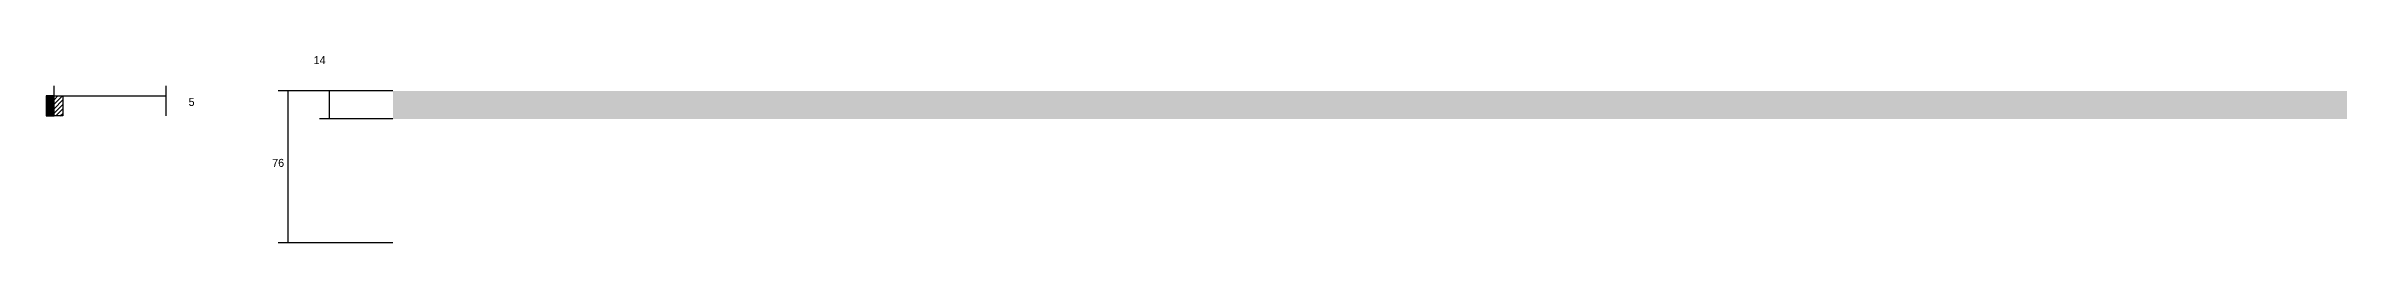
# Model space of a CAD drawing. Header units: metres. Extents: x 2047 to 4638, y -2211 to -952.
# Drawn here: x 3488 to 4638, y -2211 to -2117 of the extents above; entities that cross this region are included whole.
import ezdxf

# ---------------------------------------------------------------- set-up
doc = ezdxf.new("R2010")
doc.units = ezdxf.units.M
for name, color, linetype in [('COTA', 241, 'Continuous'), ('Hachura', 253, 'Continuous'), ('Madeira', 126, 'Continuous'), ('Painéis', 200, 'Continuous')]:
    doc.layers.add(name, color=color, linetype=linetype)

msp = doc.modelspace()

# ---------------------------------------------------------------- hatches: boundary and pattern name
at = {"layer": 'COTA'}
h = msp.add_hatch(dxfattribs=at)
h.set_pattern_fill('AR-CONC', scale=0.03)
h.paths.add_polyline_path([(3660.9, -2134.7), (3660.9, -2148.7), (4637.9, -2148.7), (4637.9, -2134.7)])
at = {"layer": 'Hachura'}
h = msp.add_hatch(color=8, dxfattribs=at)
h.dxf.hatch_style = 1
h.paths.add_polyline_path([(3491.5, -2137.2), (3487.5, -2137.2), (3487.5, -2137.2), (3487.5, -2147.2), (3487.5, -2147.2), (3491.5, -2147.2), (3491.5, -2147.2), (3491.5, -2137.2)])
h = msp.add_hatch(dxfattribs=at)
h.set_pattern_fill('ANSI31', scale=0.5)
h.paths.add_polyline_path([(3495.9, -2147.2), (3491.5, -2147.2), (3491.5, -2147.2), (3491.5, -2137.2), (3491.5, -2137.2), (3495.9, -2137.2), (3495.9, -2137.2), (3495.9, -2147.2)])

# ---------------------------------------------------------------- linework, layer by layer
at = {"layer": 'COTA'}
for p, q in [((3491.5, -2137.2), (3491.5, -2132.2)), ((3491.5, -2137.2), (3547.5, -2137.2)), ((3547.5, -2147.2), (3547.5, -2132.2)), ((3660.9, -2134.7), (3603.6, -2134.7)), ((3608.6, -2210.7), (3608.6, -2134.7)), ((3660.9, -2134.7), (3624.3, -2134.7)), ((3629.3, -2148.7), (3629.3, -2134.7)), ((3660.9, -2148.7), (3624.3, -2148.7)), ((3660.9, -2210.7), (3603.6, -2210.7))]:
    msp.add_line(p, q, dxfattribs=at)
at = {"layer": 'Madeira'}
msp.add_lwpolyline([(3495.9, -2147.2), (3491.5, -2147.2), (3491.5, -2137.2), (3495.9, -2137.2)], close=True, dxfattribs=at)
at = {"layer": 'Painéis'}
msp.add_lwpolyline([(3491.5, -2137.2), (3487.5, -2137.2), (3487.5, -2147.2), (3491.5, -2147.2)], close=True, dxfattribs=at)

# ---------------------------------------------------------------- texts
at = {"layer": 'COTA'}
for s, p in [('14', (3621.3, -2121.3)), ('5', (3558.8, -2142.2)), ('76', (3600.6, -2172.7))]:
    msp.add_text(s, height=4, dxfattribs=at).set_placement(p)

doc.saveas('drawing.dxf')
